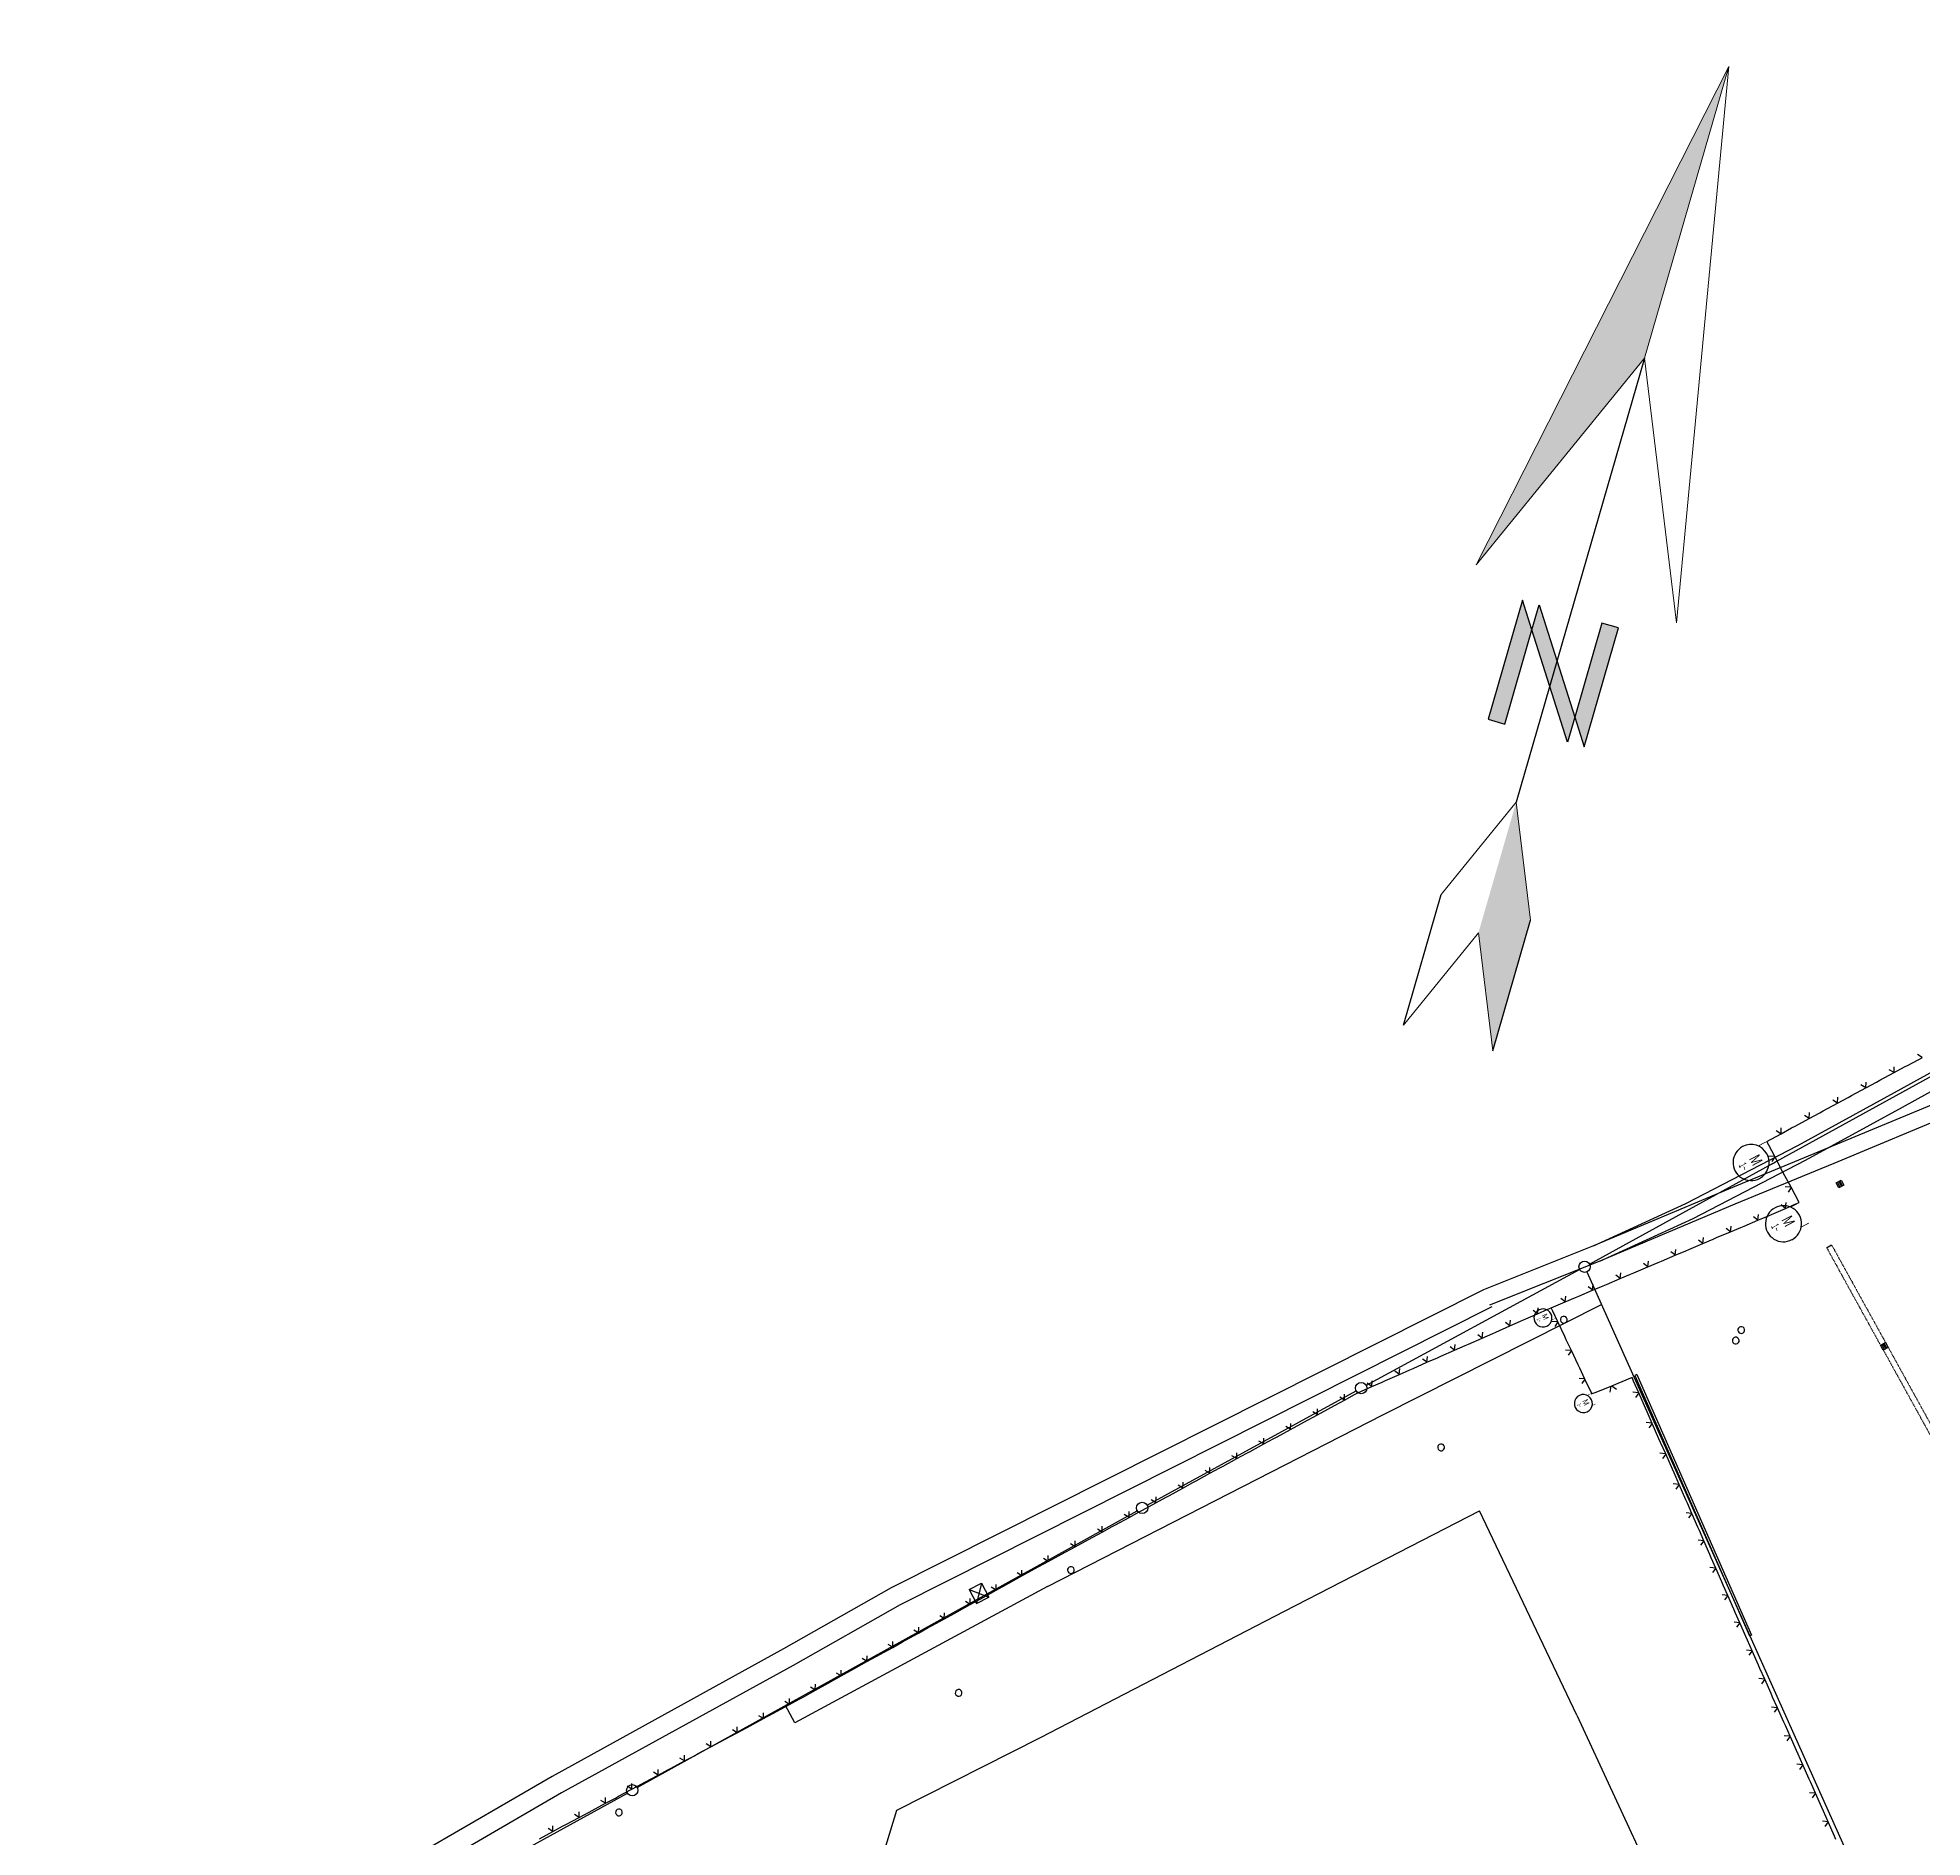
# Model space of a CAD drawing. Header units: millimetres. Extents: x 18890 to 178151, y 13973 to 138738.
# Drawn here: x 68764 to 85452, y 32413 to 48348 of the extents above; entities that cross this region are included whole.
import ezdxf
from ezdxf.enums import TextEntityAlignment as Align

# ---------------------------------------------------------------- set-up
doc = ezdxf.new("R2010")
doc.units = ezdxf.units.MM
doc.linetypes.add('DOT', pattern=[0.25, 0, -0.25])
doc.layers.add('A0_Grundriß', color=7, linetype='Continuous', lineweight=50)
doc.layers.add('Lageplan', color=7, linetype='Continuous')
doc.layers.add('Nord-Pfeil', color=7, linetype='Continuous')
doc.styles.add('1', font='TXT')

# ---------------------------------------------------------------- blocks, each defined once
blk = doc.blocks.new('Nord-Pfeil 05')
for points in [[(-7207, -37964), (6, -20987), (0, 0)], [(-2248, -41214), (-3442, -39421), (-3440, -47995), (-2246, -47995)], [(-2248, -39421), (-2248, -41214), (2271, -47994), (2271, -46201)], [(2271, -46201), (3465, -47993), (3463, -39419), (2269, -39420)], [(3232, -60537), (14, -52974), (17, -62385), (3234, -69948)]]:
    blk.add_hatch(color=256).paths.add_polyline_path(points)
at = {"linetype": 'Continuous', "lineweight": 20, "ltscale": 0.039687}
for p, q in [((0, 0), (-7207, -37964)), ((0, 0), (6, -20987)), ((7227, -37960), (0, 0)), ((-7207, -37964), (6, -20987)), ((6, -20987), (7227, -37960)), ((-3200, -60538), (14, -52974)), ((14, -52974), (3232, -60537)), ((-3197, -69950), (17, -62385)), ((17, -62385), (3234, -69948))]:
    blk.add_line(p, q, dxfattribs=at)
for p, q in [((6, -20987), (14, -52974)), ((-3197, -69950), (-3200, -60538)), ((3234, -69948), (3232, -60537))]:
    blk.add_line(p, q)
for points in [[(-3440, -47995), (-2246, -47995), (-2248, -41214), (-3442, -39421)], [(2271, -46201), (3465, -47993), (3463, -39419), (2269, -39420)]]:
    blk.add_lwpolyline(points, close=True)
blk.add_lwpolyline([(-2248, -39421), (2271, -46201), (2271, -47994), (-2248, -41214), (-2248, -39421)])
blk = doc.blocks.new('Lageplan 6.OG')
at = {"layer": 'Lageplan'}
for p, q in [((-30766, -7378), (-26002, -4758)), ((-28581, -6660), (-28538, -6636)), ((-28557, -6704), (-28581, -6660)), ((-28546, -6698), (-28570, -6654)), ((-28559, -6648), (-28535, -6691)), ((-28524, -6685), (-28549, -6642)), ((-28538, -6636), (-28513, -6679)), ((-28513, -6679), (-28557, -6704)), ((-28666, -7233), (-28622, -7209)), ((-32745, -8452), (-30853, -7426)), ((-30789, -7448), (-27682, -14388)), ((-32596, -8714), (-30660, -7737)), ((-28189, -8097), (-28145, -8072)), ((-28189, -8097), (-28145, -8072)), ((-28164, -8140), (-28189, -8097)), ((-28153, -8134), (-28178, -8091)), ((-28167, -8084), (-28143, -8128)), ((-28121, -8116), (-28164, -8140)), ((-28132, -8122), (-28156, -8078)), ((-28145, -8072), (-28121, -8116)), ((-34683, -9513), (-32832, -8500)), ((-35565, -10233), (-32596, -8714)), ((-39199, -12013), (-34770, -9562)), ((-39199, -12013), (-34770, -9562)), ((-33468, -10452), (-31741, -9564)), ((-33468, -10452), (-31741, -9564)), ((-30878, -11372), (-31741, -9564)), ((-30878, -11372), (-31741, -9564)), ((-35565, -10233), (-37802, -11440)), ((-35565, -10233), (-37802, -11440)), ((-35626, -11569), (-33468, -10452)), ((-35626, -11569), (-33468, -10452)), ((-37802, -11440), (-37886, -11286)), ((-37802, -11440), (-37886, -11286)), ((-30878, -11372), (-28875, -15686)), ((-36901, -12214), (-35626, -11569)), ((-36901, -12214), (-35626, -11569)), ((-44507, -14931), (-39286, -12062)), ((-37884, -15440), (-36901, -12214)), ((-37884, -15440), (-36901, -12214))]:
    blk.add_line(p, q, dxfattribs=at)
at = {"layer": 'Lageplan', "color": 2}
for p, q in [((-28065, -5860), (-26595, -5048)), ((-27995, -5988), (-26525, -5176)), ((-27995, -5988), (-26525, -5176)), ((-28922, -6328), (-28065, -5860)), ((-28854, -6457), (-27995, -5988)), ((-28854, -6457), (-27995, -5988)), ((-27568, -5899), (-28659, -6353)), ((-27512, -6034), (-28603, -6488)), ((-29913, -6843), (-28922, -6328)), ((-29849, -6974), (-28854, -6457)), ((-29849, -6974), (-28854, -6457)), ((-28659, -6353), (-29536, -6714)), ((-28603, -6488), (-29479, -6849)), ((-29536, -6714), (-30731, -7218)), ((-30731, -7218), (-29913, -6843)), ((-29479, -6849), (-30675, -7353)), ((-30673, -7352), (-29849, -6974)), ((-30673, -7352), (-29849, -6974)), ((-30731, -7218), (-31704, -7605)), ((-30675, -7353), (-31651, -7741)), ((-31704, -7605), (-36951, -10245)), ((-31632, -7758), (-36871, -10394)), ((-30347, -8356), (-30365, -8364)), ((-30365, -8364), (-29349, -10671)), ((-30347, -8356), (-29331, -10663)), ((-36951, -10245), (-37902, -10785)), ((-36260, -10261), (-36151, -10204)), ((-36260, -10261), (-36151, -10204)), ((-36260, -10261), (-36194, -10385)), ((-36260, -10261), (-36086, -10328)), ((-36260, -10261), (-36194, -10385)), ((-36260, -10261), (-36086, -10328)), ((-36151, -10204), (-36194, -10385)), ((-36151, -10204), (-36194, -10385)), ((-36194, -10385), (-36086, -10328)), ((-36194, -10385), (-36086, -10328)), ((-36151, -10204), (-36086, -10328)), ((-36151, -10204), (-36086, -10328)), ((-36871, -10394), (-37819, -10932)), ((-29331, -10663), (-29349, -10671)), ((-29331, -10663), (-29349, -10671)), ((-37902, -10785), (-39952, -11915)), ((-37819, -10932), (-39868, -12061)), ((-39952, -11915), (-41731, -12946)), ((-39868, -12061), (-41646, -13091))]:
    blk.add_line(p, q, dxfattribs=at)
at = {"layer": 'Lageplan', "color": 1}
for p, q in [((-28069, -5683), (-28111, -5657)), ((-28069, -5683), (-27975, -5632)), ((-28068, -5683), (-28067, -5631)), ((-27975, -5632), (-27944, -5616)), ((-27944, -5616), (-27818, -5548)), ((-27819, -5548), (-27861, -5522)), ((-28445, -5886), (-28319, -5818)), ((-28320, -5818), (-28362, -5792)), ((-28319, -5818), (-28317, -5766)), ((-28319, -5818), (-28225, -5767)), ((-28225, -5767), (-28195, -5751)), ((-28195, -5751), (-28069, -5683)), ((-28696, -6022), (-28570, -5954)), ((-28570, -5954), (-28612, -5928)), ((-28570, -5954), (-28475, -5903)), ((-28569, -5953), (-28568, -5901)), ((-28475, -5903), (-28445, -5886)), ((-29070, -6224), (-29068, -6172)), ((-29070, -6224), (-28976, -6173)), ((-28976, -6173), (-28946, -6157)), ((-28946, -6157), (-28820, -6089)), ((-28820, -6089), (-28863, -6063)), ((-28820, -6089), (-28818, -6037)), ((-28820, -6089), (-28726, -6038)), ((-28726, -6038), (-28696, -6022)), ((-29196, -6292), (-29070, -6224)), ((-29179, -6325), (-29196, -6292)), ((-29125, -6427), (-29179, -6325)), ((-29071, -6224), (-29113, -6198)), ((-29126, -6425), (-29178, -6424)), ((-29124, -6428), (-29150, -6470)), ((-29053, -6563), (-29125, -6427)), ((-29035, -6596), (-29053, -6563)), ((-28981, -6698), (-29035, -6596)), ((-28982, -6696), (-29034, -6695)), ((-29030, -6886), (-29024, -6834)), ((-28980, -6699), (-29007, -6741)), ((-28909, -6834), (-28981, -6698)), ((-28938, -6846), (-28909, -6834)), ((-29397, -7041), (-29274, -6989)), ((-29274, -6989), (-29313, -6959)), ((-29274, -6989), (-29268, -6938)), ((-29274, -6989), (-29182, -6950)), ((-29182, -6950), (-29153, -6938)), ((-29153, -6938), (-29030, -6885)), ((-29029, -6885), (-29069, -6855)), ((-29030, -6885), (-28938, -6846)), ((-29761, -7196), (-29801, -7166)), ((-29762, -7196), (-29756, -7144)), ((-29762, -7196), (-29670, -7157)), ((-29670, -7157), (-29641, -7144)), ((-29641, -7144), (-29518, -7092)), ((-29517, -7092), (-29557, -7062)), ((-29518, -7092), (-29512, -7041)), ((-29518, -7092), (-29426, -7053)), ((-29426, -7053), (-29397, -7041)), ((-30128, -7351), (-30006, -7299)), ((-30005, -7299), (-30045, -7269)), ((-30006, -7299), (-30000, -7248)), ((-30006, -7299), (-29914, -7260)), ((-29914, -7260), (-29885, -7248)), ((-29885, -7248), (-29762, -7196)), ((-30616, -7558), (-30494, -7506)), ((-30493, -7506), (-30533, -7476)), ((-30494, -7506), (-30488, -7455)), ((-30494, -7506), (-30402, -7467)), ((-30402, -7467), (-30372, -7455)), ((-30372, -7455), (-30250, -7403)), ((-30249, -7402), (-30289, -7373)), ((-30250, -7403), (-30244, -7351)), ((-30250, -7403), (-30158, -7364)), ((-30158, -7364), (-30128, -7351)), ((-30982, -7713), (-30976, -7662)), ((-30981, -7713), (-30890, -7674)), ((-30890, -7674), (-30860, -7662)), ((-30860, -7662), (-30738, -7610)), ((-30737, -7609), (-30777, -7580)), ((-30738, -7610), (-30732, -7558)), ((-30738, -7610), (-30646, -7571)), ((-30646, -7571), (-30616, -7558)), ((-31349, -7873), (-31226, -7818)), ((-31226, -7818), (-31266, -7789)), ((-31226, -7819), (-31220, -7767)), ((-31226, -7818), (-31134, -7778)), ((-31134, -7778), (-31104, -7765)), ((-31104, -7765), (-30981, -7713)), ((-31090, -7796), (-31104, -7765)), ((-31045, -7891), (-31090, -7796)), ((-30981, -7713), (-31021, -7683)), ((-31715, -8033), (-31755, -8004)), ((-31716, -8033), (-31710, -7982)), ((-31715, -8033), (-31623, -7993)), ((-31623, -7993), (-31594, -7980)), ((-31594, -7980), (-31471, -7926)), ((-31470, -7926), (-31510, -7896)), ((-31471, -7926), (-31465, -7874)), ((-31471, -7926), (-31378, -7885)), ((-31378, -7885), (-31349, -7873)), ((-31045, -7890), (-31097, -7886)), ((-31045, -7891), (-31073, -7931)), ((-30985, -8018), (-31045, -7891)), ((-32083, -8195), (-31960, -8141)), ((-31960, -8141), (-32000, -8111)), ((-31960, -8141), (-31955, -8089)), ((-31960, -8141), (-31868, -8100)), ((-31868, -8100), (-31838, -8087)), ((-31838, -8087), (-31715, -8033)), ((-30971, -8048), (-30985, -8018)), ((-30926, -8143), (-30977, -8139)), ((-30926, -8143), (-30971, -8048)), ((-30925, -8143), (-30954, -8184)), ((-30866, -8270), (-30926, -8143)), ((-32449, -8356), (-32489, -8326)), ((-32450, -8356), (-32444, -8304)), ((-32449, -8356), (-32357, -8315)), ((-32357, -8315), (-32328, -8302)), ((-32328, -8302), (-32205, -8248)), ((-32204, -8248), (-32244, -8219)), ((-32205, -8248), (-32199, -8197)), ((-32205, -8248), (-32112, -8208)), ((-32112, -8208), (-32083, -8195)), ((-30851, -8301), (-30866, -8270)), ((-30806, -8396), (-30851, -8301)), ((-32817, -8517), (-32694, -8463)), ((-32694, -8463), (-32734, -8434)), ((-32694, -8463), (-32689, -8412)), ((-32694, -8463), (-32602, -8423)), ((-32602, -8423), (-32573, -8410)), ((-32573, -8410), (-32449, -8356)), ((-30806, -8395), (-30858, -8391)), ((-30806, -8396), (-30834, -8437)), ((-30746, -8523), (-30806, -8396)), ((-30572, -8458), (-30709, -8514)), ((-30578, -8460), (-30585, -8511)), ((-30389, -8383), (-30572, -8458)), ((-30567, -8456), (-30528, -8486)), ((-30375, -8416), (-30389, -8383)), ((-30330, -8518), (-30375, -8416)), ((-33174, -8712), (-33173, -8660)), ((-33174, -8712), (-33084, -8663)), ((-33084, -8663), (-33056, -8647)), ((-33056, -8647), (-32936, -8582)), ((-32936, -8582), (-32978, -8556)), ((-32936, -8582), (-32935, -8530)), ((-32936, -8582), (-32846, -8533)), ((-32846, -8533), (-32817, -8517)), ((-30709, -8514), (-30753, -8531)), ((-30331, -8517), (-30382, -8511)), ((-30330, -8519), (-30359, -8559)), ((-30270, -8654), (-30330, -8518)), ((-30256, -8687), (-30270, -8654)), ((-33533, -8907), (-33413, -8842)), ((-33533, -8907), (-33413, -8842)), ((-33412, -8842), (-33455, -8816)), ((-33412, -8842), (-33455, -8816)), ((-33413, -8842), (-33411, -8790)), ((-33413, -8842), (-33323, -8793)), ((-33323, -8793), (-33294, -8777)), ((-33294, -8777), (-33174, -8712)), ((-33174, -8712), (-33216, -8686)), ((-30211, -8788), (-30263, -8782)), ((-30211, -8789), (-30256, -8687)), ((-30210, -8789), (-30240, -8829)), ((-30151, -8925), (-30211, -8789)), ((-33771, -9037), (-33651, -8971)), ((-33771, -9037), (-33651, -8971)), ((-33651, -8971), (-33693, -8946)), ((-33651, -8971), (-33693, -8946)), ((-33651, -8972), (-33650, -8920)), ((-33651, -8972), (-33650, -8920)), ((-33651, -8971), (-33561, -8923)), ((-33651, -8971), (-33561, -8923)), ((-33561, -8923), (-33533, -8907)), ((-33561, -8923), (-33533, -8907)), ((-30136, -8957), (-30151, -8925)), ((-30136, -8957), (-30151, -8925)), ((-30091, -9059), (-30136, -8957)), ((-30091, -9059), (-30136, -8957)), ((-34038, -9182), (-34009, -9167)), ((-34038, -9182), (-34009, -9167)), ((-34009, -9167), (-33890, -9101)), ((-34009, -9167), (-33890, -9101)), ((-33889, -9101), (-33932, -9075)), ((-33889, -9101), (-33932, -9075)), ((-33890, -9102), (-33888, -9050)), ((-33890, -9102), (-33888, -9050)), ((-33890, -9101), (-33800, -9052)), ((-33890, -9101), (-33800, -9052)), ((-33800, -9052), (-33771, -9037)), ((-33800, -9052), (-33771, -9037)), ((-30092, -9058), (-30144, -9053)), ((-30092, -9058), (-30144, -9053)), ((-30091, -9060), (-30120, -9100)), ((-30091, -9060), (-30120, -9100)), ((-30031, -9195), (-30091, -9059)), ((-30031, -9195), (-30091, -9059)), ((-34366, -9361), (-34409, -9335)), ((-34366, -9361), (-34409, -9335)), ((-34367, -9361), (-34365, -9309)), ((-34367, -9361), (-34365, -9309)), ((-34366, -9361), (-34277, -9312)), ((-34366, -9361), (-34277, -9312)), ((-34277, -9312), (-34248, -9297)), ((-34277, -9312), (-34248, -9297)), ((-34248, -9297), (-34128, -9231)), ((-34248, -9297), (-34128, -9231)), ((-34128, -9231), (-34170, -9205)), ((-34128, -9231), (-34170, -9205)), ((-34128, -9231), (-34127, -9179)), ((-34128, -9231), (-34127, -9179)), ((-34128, -9231), (-34038, -9182)), ((-34128, -9231), (-34038, -9182)), ((-30017, -9228), (-30031, -9195)), ((-30017, -9228), (-30031, -9195)), ((-29973, -9329), (-30024, -9323)), ((-29973, -9329), (-30024, -9323)), ((-29972, -9330), (-30017, -9228)), ((-29972, -9330), (-30017, -9228)), ((-29972, -9331), (-30001, -9371)), ((-29972, -9331), (-30001, -9371)), ((-29912, -9466), (-29972, -9330)), ((-29912, -9466), (-29972, -9330)), ((-34725, -9556), (-34605, -9491)), ((-34725, -9556), (-34605, -9491)), ((-34605, -9491), (-34647, -9465)), ((-34605, -9491), (-34647, -9465)), ((-34605, -9491), (-34604, -9439)), ((-34605, -9491), (-34604, -9439)), ((-34605, -9491), (-34515, -9442)), ((-34605, -9491), (-34515, -9442)), ((-34515, -9442), (-34486, -9427)), ((-34515, -9442), (-34486, -9427)), ((-34486, -9427), (-34366, -9361)), ((-34486, -9427), (-34366, -9361)), ((-29899, -9495), (-29912, -9466)), ((-29899, -9495), (-29912, -9466)), ((-29859, -9586), (-29899, -9495)), ((-29859, -9586), (-29899, -9495)), ((-34963, -9686), (-34843, -9621)), ((-34963, -9686), (-34843, -9621)), ((-34843, -9621), (-34885, -9595)), ((-34843, -9621), (-34885, -9595)), ((-34843, -9621), (-34842, -9569)), ((-34843, -9621), (-34842, -9569)), ((-34843, -9621), (-34754, -9572)), ((-34843, -9621), (-34754, -9572)), ((-34754, -9572), (-34725, -9556)), ((-34754, -9572), (-34725, -9556)), ((-29859, -9587), (-29911, -9581)), ((-29859, -9587), (-29911, -9581)), ((-29859, -9586), (-29889, -9626)), ((-29859, -9586), (-29889, -9626)), ((-29806, -9708), (-29859, -9586)), ((-29806, -9708), (-29859, -9586)), ((-35320, -9881), (-35319, -9829)), ((-35320, -9881), (-35319, -9829)), ((-35320, -9881), (-35230, -9832)), ((-35320, -9881), (-35230, -9832)), ((-35230, -9832), (-35202, -9816)), ((-35230, -9832), (-35202, -9816)), ((-35202, -9816), (-35082, -9751)), ((-35202, -9816), (-35082, -9751)), ((-35082, -9751), (-35124, -9725)), ((-35082, -9751), (-35124, -9725)), ((-35082, -9751), (-35081, -9699)), ((-35082, -9751), (-35081, -9699)), ((-35082, -9751), (-34992, -9702)), ((-35082, -9751), (-34992, -9702)), ((-34992, -9702), (-34963, -9686)), ((-34992, -9702), (-34963, -9686)), ((-29793, -9737), (-29806, -9708)), ((-29793, -9737), (-29806, -9708)), ((-29753, -9829), (-29805, -9823)), ((-29753, -9829), (-29805, -9823)), ((-29753, -9828), (-29793, -9737)), ((-29753, -9828), (-29793, -9737)), ((-29753, -9828), (-29783, -9868)), ((-29753, -9828), (-29783, -9868)), ((-29700, -9950), (-29753, -9828)), ((-29700, -9950), (-29753, -9828)), ((-35679, -10076), (-35559, -10011)), ((-35679, -10076), (-35559, -10011)), ((-35559, -10011), (-35601, -9985)), ((-35559, -10011), (-35601, -9985)), ((-35559, -10011), (-35558, -9959)), ((-35559, -10011), (-35558, -9959)), ((-35559, -10011), (-35469, -9962)), ((-35559, -10011), (-35469, -9962)), ((-35469, -9962), (-35440, -9946)), ((-35469, -9962), (-35440, -9946)), ((-35440, -9946), (-35320, -9881)), ((-35440, -9946), (-35320, -9881)), ((-35320, -9881), (-35362, -9855)), ((-35320, -9881), (-35362, -9855)), ((-29687, -9979), (-29700, -9950)), ((-29687, -9979), (-29700, -9950)), ((-29647, -10071), (-29687, -9979)), ((-29647, -10071), (-29687, -9979)), ((-35907, -10203), (-35792, -10139)), ((-35907, -10203), (-35792, -10139)), ((-35792, -10139), (-35834, -10113)), ((-35792, -10139), (-35834, -10113)), ((-35793, -10139), (-35792, -10087)), ((-35793, -10139), (-35792, -10087)), ((-35792, -10139), (-35706, -10091)), ((-35792, -10139), (-35706, -10091)), ((-35706, -10091), (-35679, -10076)), ((-35706, -10091), (-35679, -10076)), ((-29647, -10071), (-29699, -10065)), ((-29647, -10071), (-29699, -10065)), ((-29647, -10070), (-29677, -10110)), ((-29647, -10070), (-29677, -10110)), ((-29594, -10192), (-29647, -10071)), ((-29594, -10192), (-29647, -10071)), ((-36250, -10392), (-36249, -10340)), ((-36250, -10392), (-36249, -10340)), ((-36249, -10392), (-36163, -10344)), ((-36249, -10392), (-36163, -10344)), ((-36163, -10344), (-36136, -10329)), ((-36163, -10344), (-36136, -10329)), ((-36136, -10329), (-36021, -10266)), ((-36136, -10329), (-36021, -10266)), ((-36020, -10265), (-36063, -10240)), ((-36020, -10265), (-36063, -10240)), ((-36021, -10266), (-36020, -10214)), ((-36021, -10266), (-36020, -10214)), ((-36021, -10266), (-35935, -10218)), ((-36021, -10266), (-35935, -10218)), ((-35935, -10218), (-35907, -10203)), ((-35935, -10218), (-35907, -10203)), ((-29581, -10221), (-29594, -10192)), ((-29581, -10221), (-29594, -10192)), ((-29541, -10313), (-29592, -10307)), ((-29541, -10313), (-29592, -10307)), ((-29541, -10312), (-29581, -10221)), ((-29541, -10312), (-29581, -10221)), ((-29541, -10312), (-29570, -10352)), ((-29541, -10312), (-29570, -10352)), ((-29488, -10434), (-29541, -10312)), ((-29488, -10434), (-29541, -10312)), ((-36478, -10518), (-36520, -10493)), ((-36478, -10518), (-36520, -10493)), ((-36479, -10519), (-36478, -10467)), ((-36479, -10519), (-36478, -10467)), ((-36478, -10519), (-36392, -10471)), ((-36478, -10519), (-36392, -10471)), ((-36392, -10471), (-36364, -10456)), ((-36392, -10471), (-36364, -10456)), ((-36364, -10456), (-36249, -10392)), ((-36364, -10456), (-36249, -10392)), ((-36249, -10392), (-36291, -10366)), ((-36249, -10392), (-36291, -10366)), ((-29475, -10463), (-29488, -10434)), ((-29475, -10463), (-29488, -10434)), ((-29435, -10555), (-29475, -10463)), ((-29435, -10555), (-29475, -10463)), ((-36822, -10709), (-36707, -10645)), ((-36822, -10709), (-36707, -10645)), ((-36706, -10645), (-36749, -10619)), ((-36706, -10645), (-36749, -10619)), ((-36707, -10645), (-36706, -10593)), ((-36707, -10645), (-36706, -10593)), ((-36707, -10645), (-36621, -10597)), ((-36707, -10645), (-36621, -10597)), ((-36621, -10597), (-36593, -10582)), ((-36621, -10597), (-36593, -10582)), ((-36593, -10582), (-36478, -10519)), ((-36593, -10582), (-36478, -10519)), ((-29435, -10555), (-29486, -10549)), ((-29435, -10555), (-29486, -10549)), ((-29435, -10554), (-29464, -10594)), ((-29435, -10554), (-29464, -10594)), ((-29381, -10676), (-29435, -10555)), ((-29381, -10676), (-29435, -10555)), ((-29368, -10707), (-29381, -10676)), ((-29368, -10707), (-29381, -10676)), ((-37164, -10898), (-37163, -10846)), ((-37164, -10898), (-37163, -10846)), ((-37078, -10850), (-37050, -10835)), ((-37078, -10850), (-37050, -10835)), ((-37050, -10835), (-36935, -10772)), ((-37050, -10835), (-36935, -10772)), ((-36935, -10771), (-36977, -10746)), ((-36935, -10771), (-36977, -10746)), ((-36936, -10772), (-36935, -10720)), ((-36936, -10772), (-36935, -10720)), ((-36935, -10772), (-36849, -10724)), ((-36935, -10772), (-36849, -10724)), ((-36849, -10724), (-36822, -10709)), ((-36849, -10724), (-36822, -10709)), ((-29326, -10802), (-29377, -10796)), ((-29326, -10802), (-29377, -10796)), ((-29326, -10802), (-29368, -10707)), ((-29326, -10802), (-29368, -10707)), ((-29326, -10802), (-29355, -10842)), ((-29326, -10802), (-29355, -10842)), ((-29269, -10929), (-29326, -10802)), ((-29269, -10929), (-29326, -10802)), ((-37392, -11024), (-37434, -10999)), ((-37392, -11024), (-37434, -10999)), ((-37393, -11025), (-37392, -10973)), ((-37393, -11025), (-37392, -10973)), ((-37392, -11025), (-37306, -10977)), ((-37392, -11025), (-37306, -10977)), ((-37306, -10977), (-37279, -10962)), ((-37306, -10977), (-37279, -10962)), ((-37279, -10962), (-37164, -10898)), ((-37279, -10962), (-37164, -10898)), ((-37163, -10898), (-37206, -10872)), ((-37163, -10898), (-37206, -10872)), ((-37164, -10898), (-37078, -10850)), ((-37164, -10898), (-37078, -10850)), ((-29256, -10959), (-29269, -10929)), ((-29256, -10959), (-29269, -10929)), ((-29213, -11054), (-29256, -10959)), ((-37736, -11215), (-37621, -11151)), ((-37736, -11215), (-37621, -11151)), ((-37621, -11151), (-37663, -11125)), ((-37621, -11151), (-37663, -11125)), ((-37622, -11151), (-37621, -11099)), ((-37622, -11151), (-37621, -11099)), ((-37621, -11151), (-37535, -11103)), ((-37621, -11151), (-37535, -11103)), ((-37535, -11103), (-37507, -11088)), ((-37535, -11103), (-37507, -11088)), ((-37507, -11088), (-37392, -11025)), ((-37507, -11088), (-37392, -11025)), ((-29214, -11054), (-29265, -11049)), ((-29213, -11054), (-29243, -11094)), ((-29157, -11181), (-29213, -11054)), ((-29144, -11212), (-29157, -11181)), ((-37993, -11356), (-37965, -11341)), ((-37993, -11356), (-37965, -11341)), ((-37965, -11341), (-37850, -11278)), ((-37965, -11341), (-37850, -11278)), ((-37849, -11277), (-37892, -11252)), ((-37849, -11277), (-37892, -11252)), ((-37850, -11278), (-37849, -11226)), ((-37850, -11278), (-37849, -11226)), ((-37850, -11278), (-37764, -11230)), ((-37850, -11278), (-37764, -11230)), ((-37764, -11230), (-37736, -11215)), ((-37764, -11230), (-37736, -11215)), ((-29101, -11307), (-29153, -11301)), ((-29101, -11307), (-29144, -11212)), ((-29101, -11307), (-29130, -11347)), ((-29045, -11434), (-29101, -11307)), ((-38313, -11528), (-38355, -11502)), ((-38313, -11528), (-38355, -11502)), ((-38314, -11528), (-38312, -11477)), ((-38314, -11528), (-38312, -11477)), ((-38314, -11528), (-38226, -11481)), ((-38314, -11528), (-38226, -11481)), ((-38226, -11481), (-38198, -11466)), ((-38226, -11481), (-38198, -11466)), ((-38198, -11466), (-38081, -11403)), ((-38198, -11466), (-38081, -11403)), ((-38080, -11403), (-38122, -11377)), ((-38080, -11403), (-38122, -11377)), ((-38081, -11403), (-38079, -11352)), ((-38081, -11403), (-38079, -11352)), ((-38081, -11403), (-37993, -11356)), ((-38081, -11403), (-37993, -11356)), ((-29031, -11464), (-29045, -11434)), ((-28989, -11559), (-29031, -11464)), ((-38664, -11716), (-38547, -11653)), ((-38664, -11716), (-38547, -11653)), ((-38547, -11653), (-38589, -11627)), ((-38547, -11653), (-38589, -11627)), ((-38547, -11653), (-38546, -11602)), ((-38547, -11653), (-38546, -11602)), ((-38547, -11653), (-38459, -11606)), ((-38547, -11653), (-38459, -11606)), ((-38459, -11606), (-38431, -11591)), ((-38459, -11606), (-38431, -11591)), ((-38431, -11591), (-38314, -11528)), ((-38431, -11591), (-38314, -11528)), ((-28989, -11559), (-29041, -11554)), ((-28989, -11559), (-29018, -11599)), ((-28933, -11686), (-28989, -11559)), ((-38926, -11856), (-38898, -11841)), ((-38926, -11856), (-38898, -11841)), ((-38898, -11841), (-38780, -11778)), ((-38898, -11841), (-38780, -11778)), ((-38780, -11778), (-38822, -11752)), ((-38780, -11778), (-38822, -11752)), ((-38781, -11778), (-38779, -11727)), ((-38781, -11778), (-38779, -11727)), ((-38780, -11778), (-38692, -11731)), ((-38780, -11778), (-38692, -11731)), ((-38692, -11731), (-38664, -11716)), ((-38692, -11731), (-38664, -11716)), ((-28919, -11717), (-28933, -11686)), ((-28877, -11812), (-28929, -11806)), ((-28877, -11812), (-28919, -11717)), ((-28877, -11812), (-28906, -11852)), ((-28821, -11939), (-28877, -11812)), ((-39246, -12028), (-39288, -12002)), ((-39247, -12028), (-39245, -11977)), ((-39247, -12028), (-39245, -11977)), ((-39247, -12028), (-39159, -11981)), ((-39247, -12028), (-39159, -11981)), ((-39159, -11981), (-39131, -11966)), ((-39159, -11981), (-39131, -11966)), ((-39131, -11966), (-39013, -11903)), ((-39131, -11966), (-39013, -11903)), ((-39013, -11903), (-39055, -11877)), ((-39013, -11903), (-39055, -11877)), ((-39014, -11903), (-39012, -11852)), ((-39014, -11903), (-39012, -11852)), ((-39013, -11903), (-38926, -11856)), ((-39013, -11903), (-38926, -11856)), ((-28807, -11969), (-28821, -11939)), ((-28765, -12064), (-28807, -11969)), ((-39597, -12216), (-39480, -12153)), ((-39479, -12153), (-39522, -12127)), ((-39480, -12153), (-39479, -12102)), ((-39480, -12153), (-39392, -12106)), ((-39392, -12106), (-39364, -12091)), ((-39364, -12091), (-39247, -12028)), ((-28765, -12064), (-28817, -12059)), ((-28765, -12064), (-28794, -12104)), ((-28709, -12191), (-28765, -12064)), ((-39859, -12356), (-39830, -12341)), ((-39830, -12341), (-39713, -12278)), ((-39713, -12278), (-39755, -12252)), ((-39714, -12278), (-39712, -12227)), ((-39713, -12278), (-39625, -12231)), ((-39625, -12231), (-39597, -12216)), ((-28695, -12222), (-28709, -12191)), ((-28653, -12317), (-28704, -12311)), ((-28653, -12317), (-28695, -12222)), ((-28653, -12317), (-28682, -12357)), ((-28596, -12444), (-28653, -12317)), ((-40064, -12466), (-39946, -12403)), ((-39946, -12403), (-39988, -12377)), ((-39947, -12403), (-39945, -12352)), ((-39946, -12403), (-39859, -12356)), ((-28583, -12474), (-28596, -12444))]:
    blk.add_line(p, q, dxfattribs=at)
at = {"layer": 'Lageplan', "linetype": 'DOT'}
for p, q in [((-28666, -7233), (-28189, -8097)), ((-28622, -7209), (-28145, -8072)), ((-28164, -8140), (-27356, -9604)), ((-28121, -8116), (-27312, -9580))]:
    blk.add_line(p, q, dxfattribs=at)
at = {"layer": 'Lageplan', "color": 1}
for centre in [(-30809, -7402), (-32788, -8476), (-34727, -9537), (-34727, -9537), (-34727, -9537), (-39242, -12037)]:
    blk.add_circle(centre, 50, dxfattribs=at)
at = {"layer": 'Lageplan'}
for centre, major_axis, start_param, end_param in [((-29335, -6479), (141, 75), 1.57172, 4.713313), ((-29335, -6479), (141, 75), 4.710563, 7.852155), ((-29048, -7021), (141, 75), 4.710593, 7.852186), ((-29048, -7021), (141, 75), 1.571779, 4.713372), ((-31178, -7855), (-34.2, 72.3), 0.000492, 3.142085), ((-31178, -7855), (-34.2, 72.3), 3.141332, 6.282925), ((-30820, -8613), (-34.2, 72.3), 0.000488, 3.142081), ((-30820, -8613), (-34.2, 72.3), 3.141325, 6.282918)]:
    blk.add_ellipse(centre, major_axis=major_axis, ratio=1, start_param=start_param, end_param=end_param, dxfattribs=at)
at = {"layer": 'Lageplan', "color": 5}
for centre, start_param, end_param in [((-30994, -7871), 0.174397, 1.745194), ((-30994, -7871), 1.745194, 3.31599), ((-30994, -7871), 3.31599, 4.886786), ((-30994, -7871), 4.886786, 6.457583), ((-29422, -7962), 1.745194, 3.31599), ((-29422, -7962), 0.174397, 1.745194), ((-29422, -7962), 3.31599, 4.886786), ((-29422, -7962), 4.886786, 6.457583), ((-29471, -8056), 1.745194, 3.31599), ((-29471, -8056), 0.174397, 1.745194), ((-29471, -8056), 3.31599, 4.886786), ((-29471, -8056), 4.886786, 6.457583), ((-32080, -9001), 1.745194, 3.31599), ((-32080, -9001), 1.745194, 3.31599), ((-32080, -9001), 0.174397, 1.745194), ((-32080, -9001), 0.174397, 1.745194), ((-32080, -9001), 4.886786, 6.457583), ((-32080, -9001), 4.886786, 6.457583), ((-32080, -9001), 3.31599, 4.886786), ((-32080, -9001), 3.31599, 4.886786), ((-35358, -10087), 1.745194, 3.31599), ((-35358, -10087), 1.745194, 3.31599), ((-35358, -10087), 0.174397, 1.745194), ((-35358, -10087), 0.174397, 1.745194), ((-35358, -10087), 3.31599, 4.886786), ((-35358, -10087), 3.31599, 4.886786), ((-35358, -10087), 4.886786, 6.457583), ((-35358, -10087), 4.886786, 6.457583), ((-36352, -11175), 1.745194, 3.31599), ((-36352, -11175), 1.745194, 3.31599), ((-36352, -11175), 0.174397, 1.745194), ((-36352, -11175), 0.174397, 1.745194), ((-36352, -11175), 4.886786, 6.457583), ((-36352, -11175), 4.886786, 6.457583), ((-36352, -11175), 3.31599, 4.886786), ((-36352, -11175), 3.31599, 4.886786), ((-39360, -12233), 1.745194, 3.31599), ((-39360, -12233), 0.174397, 1.745194), ((-39360, -12233), 3.31599, 4.886786), ((-39360, -12233), 4.886786, 6.457583)]:
    blk.add_ellipse(centre, major_axis=(21.2, 21.2), ratio=1, start_param=start_param, end_param=end_param, dxfattribs=at)
at = {"layer": 'Lageplan'}
for points in [[(-29207, -6294), (-29203, -6300), (-29272, -6329), (-29269, -6335)], [(-29113, -6471), (-29110, -6477), (-29178, -6505), (-29175, -6511)], [(-28919, -6836), (-28916, -6842), (-28985, -6870), (-28982, -6876)], [(-28826, -7012), (-28822, -7018), (-28891, -7047), (-28888, -7053)], [(-31110, -7766), (-31108, -7769), (-31143, -7781), (-31142, -7785)], [(-31067, -7856), (-31065, -7859), (-31100, -7872), (-31099, -7875)], [(-30751, -8523), (-30750, -8526), (-30785, -8539), (-30783, -8542)], [(-30709, -8614), (-30707, -8617), (-30742, -8629), (-30741, -8633)]]:
    blk.add_trace(points, dxfattribs=at)
at = {"layer": 'Nord-Pfeil', "xscale": 0.1280000002155629, "yscale": 0.128000000026077, "zscale": 0.128, "rotation": 343.8670231898259}
blk.add_blockref('Nord-Pfeil 05', (-29533, 3225), dxfattribs=at)
at = {"layer": 'Lageplan', "style": '1'}
for s, height, rotation, width, p in [('1~', 70, 297.9427, 0.470488, (-29432, -6531)), ('M', 100, 297.9427, 0.714, (-29336, -6480)), ('M', 100, 297.9427, 0.714, (-29049, -7021)), ('1~', 70, 297.9427, 0.470488, (-29145, -7072)), ('1~', 35, 295.3073, 0.470488, (-31228, -7879)), ('1~', 35, 295.3073, 0.470488, (-30869, -8636))]:
    blk.add_text(s, height=height, rotation=rotation, dxfattribs=dict(at, width=width)).set_placement(p, align=Align.CENTER)
at = {"layer": 'Lageplan', "style": '1', "oblique": 360, "width": 0.714}
for p in [(-31179, -7855), (-30820, -8613)]:
    blk.add_text('M', height=50, rotation=295.3073, dxfattribs=at).set_placement(p, align=Align.CENTER)

msp = doc.modelspace()

# ---------------------------------------------------------------- block references
at = {"layer": 'A0_Grundriß'}
msp.add_blockref('Lageplan 6.OG', (113271, 44867), dxfattribs=at)

doc.saveas('drawing.dxf')
